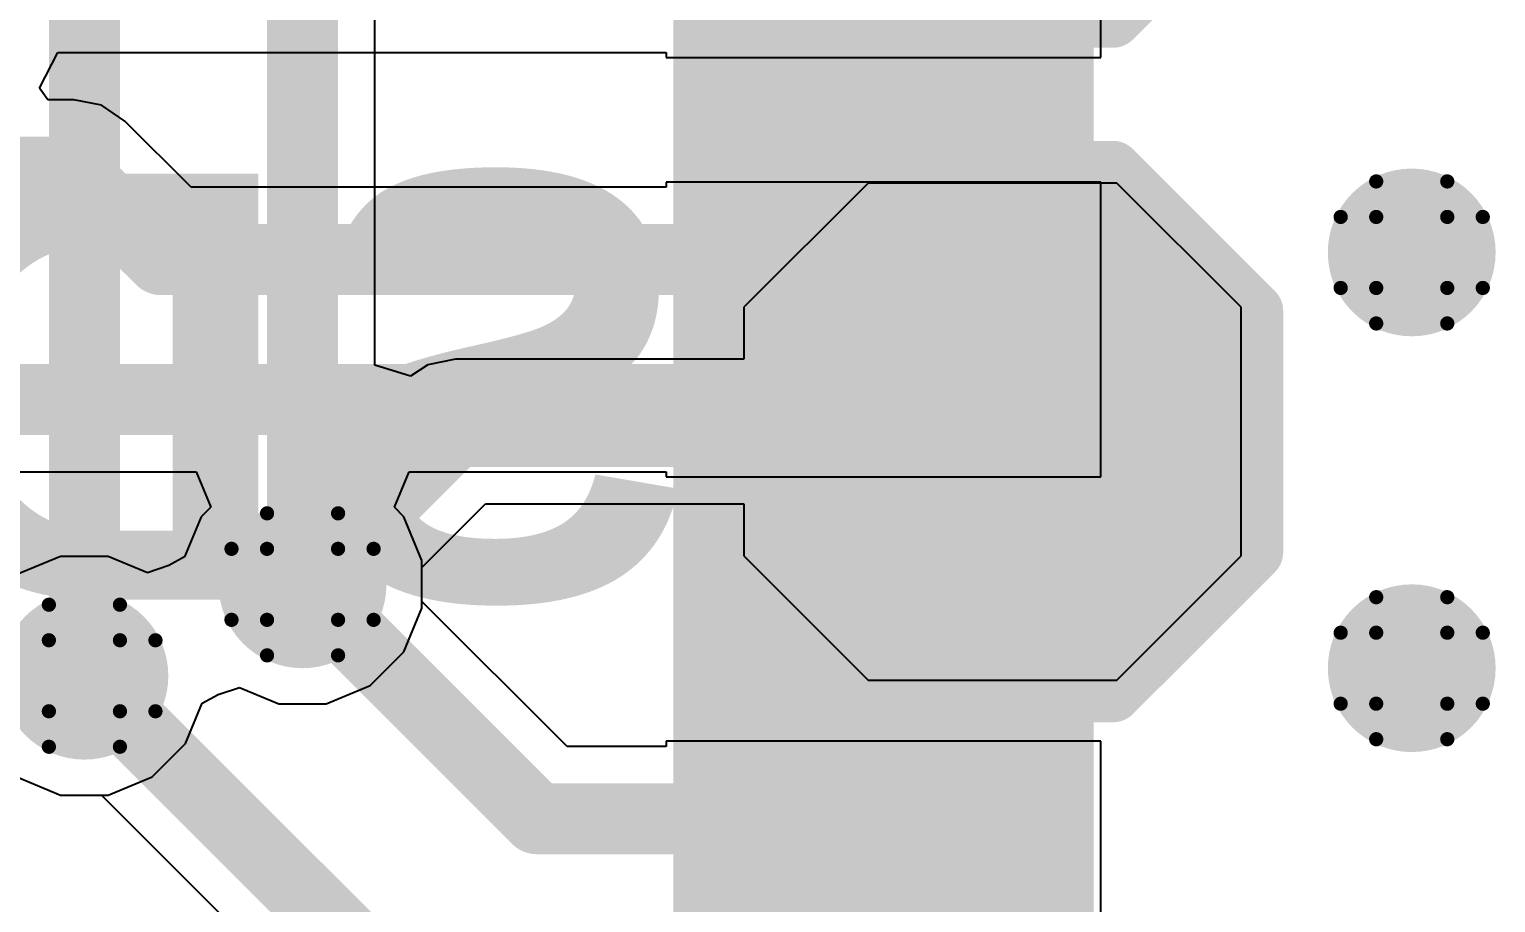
# Model space of a CAD drawing. Header units: inches. Extents: x -25 to 271, y -41 to 15.
# Drawn here: x -19.37 to -14.13, y -16.81 to -13.69 of the extents above; entities that cross this region are included whole.
import ezdxf

# ---------------------------------------------------------------- set-up
doc = ezdxf.new("R2010")
doc.units = ezdxf.units.IN
for name, color, linetype in [('Bottom Layer', 5, 'Continuous'), ('Bottom Overlay', 54, 'Continuous'), ('Bottom Paste', 16, 'Continuous'), ('Bottom Solder', 6, 'Continuous'), ('Drill Drawing', 1, 'Continuous'), ('Top Layer', 1, 'Continuous'), ('Top Solder', 216, 'Continuous'), ('Via Holes', 16, 'Continuous')]:
    doc.layers.add(name, color=color, linetype=linetype)
doc.styles.add('Arial_Bold', font='', dxfattribs={"height": 0.2})
doc.styles.get('Arial_Bold').set_extended_font_data('Arial', bold=True)

# ---------------------------------------------------------------- blocks, each defined once
blk = doc.blocks.new('FH12_30S_0_5SH_55__12')
at = {"layer": 'Top Layer'}
for points in [[(-1.9, 0.975), (-1.9, 2.275), (-1.6, 2.275), (-1.6, 0.975)], [(-1.4, 0.975), (-1.4, 2.275), (-1.1, 2.275), (-1.1, 0.975)], [(-0.9, 0.975), (-0.9, 2.275), (-0.6, 2.275), (-0.6, 0.975)], [(-0.4, 0.975), (-0.4, 2.275), (-0.1, 2.275), (-0.1, 0.975)], [(0.1, 0.975), (0.1, 2.275), (0.4, 2.275), (0.4, 0.975)], [(0.6, 0.975), (0.6, 2.275), (0.9, 2.275), (0.9, 0.975)]]:
    blk.add_hatch(color=1, dxfattribs=at).paths.add_polyline_path(points)
at = {"layer": 'Top Solder'}
for points in [[(-2.5016, 0.8734), (-2.5016, 2.3766), (-1.9984, 2.3766), (-1.9984, 0.8734)], [(-2.0016, 0.8734), (-2.0016, 2.3766), (-1.4984, 2.3766), (-1.4984, 0.8734)], [(-1.5016, 0.8734), (-1.5016, 2.3766), (-0.9984, 2.3766), (-0.9984, 0.8734)], [(-1.0016, 0.8734), (-1.0016, 2.3766), (-0.4984, 2.3766), (-0.4984, 0.8734)], [(-0.5016, 0.8734), (-0.5016, 2.3766), (0.0016, 2.3766), (0.0016, 0.8734)], [(-0.0016, 0.8734), (-0.0016, 2.3766), (0.5016, 2.3766), (0.5016, 0.8734)], [(0.4984, 0.8734), (0.4984, 2.3766), (1.0016, 2.3766), (1.0016, 0.8734)], [(0.9984, 0.8734), (0.9984, 2.3766), (1.5016, 2.3766), (1.5016, 0.8734)]]:
    blk.add_hatch(color=216, dxfattribs=at).paths.add_polyline_path(points)
blk = doc.blocks.new('TEST_POINT_B_93')
at = {"layer": 'Bottom Layer'}
blk.add_hatch(color=5, dxfattribs=at).paths.add_polyline_path([(0.381, 0.762), (-0.381, 0.762), (-0.762, 0.381), (-0.762, -0.381), (-0.381, -0.762), (0.381, -0.762), (0.762, -0.381), (0.762, 0.381)])
at = {"layer": 'Bottom Paste'}
blk.add_hatch(color=16, dxfattribs=at).paths.add_polyline_path([(0.381, 0.762), (-0.381, 0.762), (-0.762, 0.381), (-0.762, -0.381), (-0.381, -0.762), (0.381, -0.762), (0.762, -0.381), (0.762, 0.381)])
at = {"layer": 'Bottom Solder'}
blk.add_hatch(color=6, dxfattribs=at).paths.add_polyline_path([(0.4318, 0.8636), (-0.4318, 0.8636), (-0.8636, 0.4318), (-0.8636, -0.4318), (-0.4318, -0.8636), (0.4318, -0.8636), (0.8636, -0.4318), (0.8636, 0.4318)])
at = {"layer": 'Bottom Overlay'}
for points in [[(-0.9398, 0.4318, 0.2, 0.2, 0), (-0.4318, 0.9398, 0.2, 0.2, 0)], [(0.4318, 0.9398, 0.2, 0.2, 0), (-0.4318, 0.9398, 0.2, 0.2, 0)], [(0.9398, 0.4318, 0.2, 0.2, 0), (0.4318, 0.9398, 0.2, 0.2, 0)], [(-0.9398, -0.4318, 0.2, 0.2, 0), (-0.9398, 0.4318, 0.2, 0.2, 0)], [(0.9398, -0.4318, 0.2, 0.2, 0), (0.9398, 0.4318, 0.2, 0.2, 0)], [(-0.4318, -0.9398, 0.2, 0.2, 0), (-0.9398, -0.4318, 0.2, 0.2, 0)], [(0.4318, -0.9398, 0.2, 0.2, 0), (0.9398, -0.4318, 0.2, 0.2, 0)], [(0.4318, -0.9398, 0.2, 0.2, 0), (-0.4318, -0.9398, 0.2, 0.2, 0)]]:
    blk.add_lwpolyline(points, format="xyseb", dxfattribs=at)
for points in [[(-0.4818, 0.9398, 0.1, 0.1, 1), (-0.3818, 0.9398, 0.1, 0.1, 1)], [(-0.4818, 0.9398, 0.1, 0.1, 1), (-0.3818, 0.9398, 0.1, 0.1, 1)], [(0.3818, 0.9398, 0.1, 0.1, 1), (0.4818, 0.9398, 0.1, 0.1, 1)], [(0.3818, 0.9398, 0.1, 0.1, 1), (0.4818, 0.9398, 0.1, 0.1, 1)], [(-0.9898, 0.4318, 0.1, 0.1, 1), (-0.8898, 0.4318, 0.1, 0.1, 1)], [(-0.9898, 0.4318, 0.1, 0.1, 1), (-0.8898, 0.4318, 0.1, 0.1, 1)], [(0.8898, 0.4318, 0.1, 0.1, 1), (0.9898, 0.4318, 0.1, 0.1, 1)], [(0.8898, 0.4318, 0.1, 0.1, 1), (0.9898, 0.4318, 0.1, 0.1, 1)], [(-0.9898, -0.4318, 0.1, 0.1, 1), (-0.8898, -0.4318, 0.1, 0.1, 1)], [(-0.9898, -0.4318, 0.1, 0.1, 1), (-0.8898, -0.4318, 0.1, 0.1, 1)], [(0.8898, -0.4318, 0.1, 0.1, 1), (0.9898, -0.4318, 0.1, 0.1, 1)], [(0.8898, -0.4318, 0.1, 0.1, 1), (0.9898, -0.4318, 0.1, 0.1, 1)], [(-0.4818, -0.9398, 0.1, 0.1, 1), (-0.3818, -0.9398, 0.1, 0.1, 1)], [(-0.4818, -0.9398, 0.1, 0.1, 1), (-0.3818, -0.9398, 0.1, 0.1, 1)], [(0.3818, -0.9398, 0.1, 0.1, 1), (0.4818, -0.9398, 0.1, 0.1, 1)], [(0.3818, -0.9398, 0.1, 0.1, 1), (0.4818, -0.9398, 0.1, 0.1, 1)]]:
    blk.add_lwpolyline(points, format="xyseb", close=True, dxfattribs=at)
blk = doc.blocks.new('TEST_POINT_B_94')
at = {"layer": 'Bottom Layer'}
blk.add_hatch(color=5, dxfattribs=at).paths.add_polyline_path([(0.381, 0.762), (-0.381, 0.762), (-0.762, 0.381), (-0.762, -0.381), (-0.381, -0.762), (0.381, -0.762), (0.762, -0.381), (0.762, 0.381)])
at = {"layer": 'Bottom Paste'}
blk.add_hatch(color=16, dxfattribs=at).paths.add_polyline_path([(0.381, 0.762), (-0.381, 0.762), (-0.762, 0.381), (-0.762, -0.381), (-0.381, -0.762), (0.381, -0.762), (0.762, -0.381), (0.762, 0.381)])
at = {"layer": 'Bottom Solder'}
blk.add_hatch(color=6, dxfattribs=at).paths.add_polyline_path([(0.4318, 0.8636), (-0.4318, 0.8636), (-0.8636, 0.4318), (-0.8636, -0.4318), (-0.4318, -0.8636), (0.4318, -0.8636), (0.8636, -0.4318), (0.8636, 0.4318)])
at = {"layer": 'Bottom Overlay'}
for points in [[(-0.9398, 0.4318, 0.2, 0.2, 0), (-0.4318, 0.9398, 0.2, 0.2, 0)], [(0.4318, 0.9398, 0.2, 0.2, 0), (-0.4318, 0.9398, 0.2, 0.2, 0)], [(0.9398, 0.4318, 0.2, 0.2, 0), (0.4318, 0.9398, 0.2, 0.2, 0)], [(-0.9398, -0.4318, 0.2, 0.2, 0), (-0.9398, 0.4318, 0.2, 0.2, 0)], [(0.9398, -0.4318, 0.2, 0.2, 0), (0.9398, 0.4318, 0.2, 0.2, 0)], [(-0.4318, -0.9398, 0.2, 0.2, 0), (-0.9398, -0.4318, 0.2, 0.2, 0)], [(0.4318, -0.9398, 0.2, 0.2, 0), (0.9398, -0.4318, 0.2, 0.2, 0)], [(0.4318, -0.9398, 0.2, 0.2, 0), (-0.4318, -0.9398, 0.2, 0.2, 0)]]:
    blk.add_lwpolyline(points, format="xyseb", dxfattribs=at)
for points in [[(-0.4818, 0.9398, 0.1, 0.1, 1), (-0.3818, 0.9398, 0.1, 0.1, 1)], [(-0.4818, 0.9398, 0.1, 0.1, 1), (-0.3818, 0.9398, 0.1, 0.1, 1)], [(0.3818, 0.9398, 0.1, 0.1, 1), (0.4818, 0.9398, 0.1, 0.1, 1)], [(0.3818, 0.9398, 0.1, 0.1, 1), (0.4818, 0.9398, 0.1, 0.1, 1)], [(-0.9898, 0.4318, 0.1, 0.1, 1), (-0.8898, 0.4318, 0.1, 0.1, 1)], [(-0.9898, 0.4318, 0.1, 0.1, 1), (-0.8898, 0.4318, 0.1, 0.1, 1)], [(0.8898, 0.4318, 0.1, 0.1, 1), (0.9898, 0.4318, 0.1, 0.1, 1)], [(0.8898, 0.4318, 0.1, 0.1, 1), (0.9898, 0.4318, 0.1, 0.1, 1)], [(-0.9898, -0.4318, 0.1, 0.1, 1), (-0.8898, -0.4318, 0.1, 0.1, 1)], [(-0.9898, -0.4318, 0.1, 0.1, 1), (-0.8898, -0.4318, 0.1, 0.1, 1)], [(0.8898, -0.4318, 0.1, 0.1, 1), (0.9898, -0.4318, 0.1, 0.1, 1)], [(0.8898, -0.4318, 0.1, 0.1, 1), (0.9898, -0.4318, 0.1, 0.1, 1)], [(-0.4818, -0.9398, 0.1, 0.1, 1), (-0.3818, -0.9398, 0.1, 0.1, 1)], [(-0.4818, -0.9398, 0.1, 0.1, 1), (-0.3818, -0.9398, 0.1, 0.1, 1)], [(0.3818, -0.9398, 0.1, 0.1, 1), (0.4818, -0.9398, 0.1, 0.1, 1)], [(0.3818, -0.9398, 0.1, 0.1, 1), (0.4818, -0.9398, 0.1, 0.1, 1)]]:
    blk.add_lwpolyline(points, format="xyseb", close=True, dxfattribs=at)

msp = doc.modelspace()

# ---------------------------------------------------------------- hatches: boundary and pattern name
at = {"layer": 'Bottom Layer'}
h = msp.add_hatch(color=5, dxfattribs=at)
edge = h.paths.add_edge_path()
edge.add_arc((-14.4316, -14.4877), 0.3, 0, 360)
h = msp.add_hatch(color=5, dxfattribs=at)
edge = h.paths.add_edge_path()
edge.add_arc((-18.3971, -15.675), 0.3, 0, 360)
h = msp.add_hatch(color=5, dxfattribs=at)
edge = h.paths.add_edge_path()
edge.add_arc((-19.177, -16.002), 0.3, 0, 360)
h = msp.add_hatch(color=5, dxfattribs=at)
edge = h.paths.add_edge_path()
edge.add_arc((-14.4316, -15.975), 0.3, 0, 360)
at = {"layer": 'Top Layer'}
h = msp.add_hatch(color=1, dxfattribs=at)
edge = h.paths.add_edge_path()
edge.add_arc((-14.4316, -14.4877), 0.3, 0, 360)
h = msp.add_hatch(color=1, dxfattribs=at)
edge = h.paths.add_edge_path()
edge.add_arc((-18.3971, -15.675), 0.3, 0, 360)
h = msp.add_hatch(color=1, dxfattribs=at)
edge = h.paths.add_edge_path()
edge.add_arc((-19.177, -16.002), 0.3, 0, 360)
h = msp.add_hatch(color=1, dxfattribs=at)
edge = h.paths.add_edge_path()
edge.add_arc((-14.4316, -15.975), 0.3, 0, 360)
at = {"layer": 'Via Holes'}
h = msp.add_hatch(color=7, dxfattribs=at)
edge = h.paths.add_edge_path()
edge.add_arc((-14.4316, -14.4877), 0.15, 0, 360)
h = msp.add_hatch(color=7, dxfattribs=at)
edge = h.paths.add_edge_path()
edge.add_arc((-18.3971, -15.675), 0.15, 0, 360)
h = msp.add_hatch(color=7, dxfattribs=at)
edge = h.paths.add_edge_path()
edge.add_arc((-14.4316, -15.975), 0.15, 0, 360)
h = msp.add_hatch(color=7, dxfattribs=at)
edge = h.paths.add_edge_path()
edge.add_arc((-19.177, -16.002), 0.15, 0, 360)

# ---------------------------------------------------------------- linework, layer by layer
at = {"layer": 'Bottom Layer'}
for p, q in [((-18.1381, -14.8905), (-18.1381, -13.2549)), ((-16.3754, -14.2395), (-16.8199, -14.684)), ((-15.4864, -14.2395), (-16.3754, -14.2395)), ((-15.0419, -14.684), (-15.4864, -14.2395)), ((-16.8199, -14.684), (-16.8199, -14.8695)), ((-15.0419, -15.573), (-15.0419, -14.684)), ((-17.8505, -14.8695), (-17.9497, -14.8892)), ((-16.8199, -14.8695), (-17.8505, -14.8695)), ((-18.0111, -14.9303), (-18.1381, -14.8905)), ((-17.9497, -14.8892), (-18.0111, -14.9303)), ((-17.9701, -15.6143), (-17.7433, -15.3875)), ((-17.7433, -15.3875), (-16.8199, -15.3875)), ((-16.8199, -15.3875), (-16.8199, -15.573)), ((-17.9701, -15.76), (-17.9701, -15.6143)), ((-16.8199, -15.573), (-16.3754, -16.0175)), ((-15.4864, -16.0175), (-15.0419, -15.573)), ((-18.0351, -15.9169), (-17.9701, -15.76)), ((-18.1552, -16.037), (-18.0351, -15.9169)), ((-18.3122, -16.102), (-18.1552, -16.037)), ((-16.3754, -16.0175), (-15.4864, -16.0175)), ((-18.7555, -16.1001), (-18.699, -16.0696)), ((-18.699, -16.0696), (-18.623, -16.0437)), ((-18.623, -16.0437), (-18.482, -16.102)), ((-18.815, -16.2439), (-18.7555, -16.1001)), ((-18.482, -16.102), (-18.3122, -16.102)), ((-18.9351, -16.364), (-18.815, -16.2439)), ((-19.4189, -16.364), (-19.2619, -16.429)), ((-19.0921, -16.429), (-18.9351, -16.364)), ((-19.2619, -16.429), (-19.0921, -16.429))]:
    msp.add_line(p, q, dxfattribs=at)
for points in [[(-19.177, -16.002, 0.254, 0.254, 0), (-19.177, -12.9064, 0.254, 0.254, 0)], [(-18.3971, -15.675, 0.254, 0.254, 0), (-18.3971, -12.91, 0.254, 0.254, 0)], [(-18.3971, -15.675, 0.254, 0.254, 0), (-17.8505, -15.1285, 0.254, 0.254, 0)], [(-17.8505, -15.1285, 0.254, 0.254, 0), (-15.9309, -15.1285, 0.254, 0.254, 0)]]:
    msp.add_lwpolyline(points, format="xyseb", dxfattribs=at)
for points in [[(-17.914, -15.1285, 0.127, 0.127, 1), (-17.787, -15.1285, 0.127, 0.127, 1)], [(-17.914, -15.1285, 0.127, 0.127, 1), (-17.787, -15.1285, 0.127, 0.127, 1)], [(-15.9944, -15.1285, 0.127, 0.127, 1), (-15.8674, -15.1285, 0.127, 0.127, 1)], [(-18.4606, -15.675, 0.127, 0.127, 1), (-18.3336, -15.675, 0.127, 0.127, 1)], [(-18.4606, -15.675, 0.127, 0.127, 1), (-18.3336, -15.675, 0.127, 0.127, 1)], [(-19.2405, -16.002, 0.127, 0.127, 1), (-19.1135, -16.002, 0.127, 0.127, 1)]]:
    msp.add_lwpolyline(points, format="xyseb", close=True, dxfattribs=at)
at = {"layer": 'Drill Drawing'}
for points in [[(-14.5586, -14.3607, 0.0508, 0.0508, 0), (-14.5586, -14.2337, 0.0508, 0.0508, 0)], [(-14.5586, -14.2337, 0.0508, 0.0508, 0), (-14.3046, -14.2337, 0.0508, 0.0508, 0)], [(-14.3046, -14.3607, 0.0508, 0.0508, 0), (-14.3046, -14.2337, 0.0508, 0.0508, 0)], [(-14.6856, -14.6147, 0.0508, 0.0508, 0), (-14.6856, -14.3607, 0.0508, 0.0508, 0)], [(-14.6856, -14.3607, 0.0508, 0.0508, 0), (-14.5586, -14.3607, 0.0508, 0.0508, 0)], [(-14.3046, -14.3607, 0.0508, 0.0508, 0), (-14.1776, -14.3607, 0.0508, 0.0508, 0)], [(-14.1776, -14.6147, 0.0508, 0.0508, 0), (-14.1776, -14.3607, 0.0508, 0.0508, 0)], [(-14.6856, -14.6147, 0.0508, 0.0508, 0), (-14.5586, -14.6147, 0.0508, 0.0508, 0)], [(-14.5586, -14.7417, 0.0508, 0.0508, 0), (-14.5586, -14.6147, 0.0508, 0.0508, 0)], [(-14.3046, -14.6147, 0.0508, 0.0508, 0), (-14.1776, -14.6147, 0.0508, 0.0508, 0)], [(-14.3046, -14.7417, 0.0508, 0.0508, 0), (-14.3046, -14.6147, 0.0508, 0.0508, 0)], [(-14.5586, -14.7417, 0.0508, 0.0508, 0), (-14.3046, -14.7417, 0.0508, 0.0508, 0)], [(-18.5241, -15.548, 0.0508, 0.0508, 0), (-18.5241, -15.421, 0.0508, 0.0508, 0)], [(-18.5241, -15.421, 0.0508, 0.0508, 0), (-18.2701, -15.421, 0.0508, 0.0508, 0)], [(-18.2701, -15.548, 0.0508, 0.0508, 0), (-18.2701, -15.421, 0.0508, 0.0508, 0)], [(-18.6511, -15.802, 0.0508, 0.0508, 0), (-18.6511, -15.548, 0.0508, 0.0508, 0)], [(-18.6511, -15.548, 0.0508, 0.0508, 0), (-18.5241, -15.548, 0.0508, 0.0508, 0)], [(-18.2701, -15.548, 0.0508, 0.0508, 0), (-18.1431, -15.548, 0.0508, 0.0508, 0)], [(-18.1431, -15.802, 0.0508, 0.0508, 0), (-18.1431, -15.548, 0.0508, 0.0508, 0)], [(-19.304, -15.875, 0.0508, 0.0508, 0), (-19.304, -15.748, 0.0508, 0.0508, 0)], [(-19.304, -15.748, 0.0508, 0.0508, 0), (-19.05, -15.748, 0.0508, 0.0508, 0)], [(-19.05, -15.875, 0.0508, 0.0508, 0), (-19.05, -15.748, 0.0508, 0.0508, 0)], [(-14.5586, -15.848, 0.0508, 0.0508, 0), (-14.5586, -15.721, 0.0508, 0.0508, 0)], [(-14.5586, -15.721, 0.0508, 0.0508, 0), (-14.3046, -15.721, 0.0508, 0.0508, 0)], [(-14.3046, -15.848, 0.0508, 0.0508, 0), (-14.3046, -15.721, 0.0508, 0.0508, 0)], [(-18.6511, -15.802, 0.0508, 0.0508, 0), (-18.5241, -15.802, 0.0508, 0.0508, 0)], [(-18.5241, -15.929, 0.0508, 0.0508, 0), (-18.5241, -15.802, 0.0508, 0.0508, 0)], [(-18.2701, -15.802, 0.0508, 0.0508, 0), (-18.1431, -15.802, 0.0508, 0.0508, 0)], [(-18.2701, -15.929, 0.0508, 0.0508, 0), (-18.2701, -15.802, 0.0508, 0.0508, 0)], [(-14.6856, -16.102, 0.0508, 0.0508, 0), (-14.6856, -15.848, 0.0508, 0.0508, 0)], [(-14.6856, -15.848, 0.0508, 0.0508, 0), (-14.5586, -15.848, 0.0508, 0.0508, 0)], [(-14.3046, -15.848, 0.0508, 0.0508, 0), (-14.1776, -15.848, 0.0508, 0.0508, 0)], [(-14.1776, -16.102, 0.0508, 0.0508, 0), (-14.1776, -15.848, 0.0508, 0.0508, 0)], [(-19.431, -15.875, 0.0508, 0.0508, 0), (-19.304, -15.875, 0.0508, 0.0508, 0)], [(-19.05, -15.875, 0.0508, 0.0508, 0), (-18.923, -15.875, 0.0508, 0.0508, 0)], [(-18.923, -16.129, 0.0508, 0.0508, 0), (-18.923, -15.875, 0.0508, 0.0508, 0)], [(-18.5241, -15.929, 0.0508, 0.0508, 0), (-18.2701, -15.929, 0.0508, 0.0508, 0)], [(-14.6856, -16.102, 0.0508, 0.0508, 0), (-14.5586, -16.102, 0.0508, 0.0508, 0)], [(-14.5586, -16.229, 0.0508, 0.0508, 0), (-14.5586, -16.102, 0.0508, 0.0508, 0)], [(-14.3046, -16.102, 0.0508, 0.0508, 0), (-14.1776, -16.102, 0.0508, 0.0508, 0)], [(-14.3046, -16.229, 0.0508, 0.0508, 0), (-14.3046, -16.102, 0.0508, 0.0508, 0)], [(-19.431, -16.129, 0.0508, 0.0508, 0), (-19.304, -16.129, 0.0508, 0.0508, 0)], [(-19.304, -16.256, 0.0508, 0.0508, 0), (-19.304, -16.129, 0.0508, 0.0508, 0)], [(-19.05, -16.129, 0.0508, 0.0508, 0), (-18.923, -16.129, 0.0508, 0.0508, 0)], [(-19.05, -16.256, 0.0508, 0.0508, 0), (-19.05, -16.129, 0.0508, 0.0508, 0)], [(-19.304, -16.256, 0.0508, 0.0508, 0), (-19.05, -16.256, 0.0508, 0.0508, 0)], [(-14.5586, -16.229, 0.0508, 0.0508, 0), (-14.3046, -16.229, 0.0508, 0.0508, 0)]]:
    msp.add_lwpolyline(points, format="xyseb", dxfattribs=at)
for points in [[(-14.5713, -14.2337, 0.0254, 0.0254, 1), (-14.5459, -14.2337, 0.0254, 0.0254, 1)], [(-14.5713, -14.2337, 0.0254, 0.0254, 1), (-14.5459, -14.2337, 0.0254, 0.0254, 1)], [(-14.3173, -14.2337, 0.0254, 0.0254, 1), (-14.2919, -14.2337, 0.0254, 0.0254, 1)], [(-14.3173, -14.2337, 0.0254, 0.0254, 1), (-14.2919, -14.2337, 0.0254, 0.0254, 1)], [(-14.6983, -14.3607, 0.0254, 0.0254, 1), (-14.6729, -14.3607, 0.0254, 0.0254, 1)], [(-14.6983, -14.3607, 0.0254, 0.0254, 1), (-14.6729, -14.3607, 0.0254, 0.0254, 1)], [(-14.5713, -14.3607, 0.0254, 0.0254, 1), (-14.5459, -14.3607, 0.0254, 0.0254, 1)], [(-14.5713, -14.3607, 0.0254, 0.0254, 1), (-14.5459, -14.3607, 0.0254, 0.0254, 1)], [(-14.3173, -14.3607, 0.0254, 0.0254, 1), (-14.2919, -14.3607, 0.0254, 0.0254, 1)], [(-14.3173, -14.3607, 0.0254, 0.0254, 1), (-14.2919, -14.3607, 0.0254, 0.0254, 1)], [(-14.1903, -14.3607, 0.0254, 0.0254, 1), (-14.1649, -14.3607, 0.0254, 0.0254, 1)], [(-14.1903, -14.3607, 0.0254, 0.0254, 1), (-14.1649, -14.3607, 0.0254, 0.0254, 1)], [(-14.6983, -14.6147, 0.0254, 0.0254, 1), (-14.6729, -14.6147, 0.0254, 0.0254, 1)], [(-14.6983, -14.6147, 0.0254, 0.0254, 1), (-14.6729, -14.6147, 0.0254, 0.0254, 1)], [(-14.5713, -14.6147, 0.0254, 0.0254, 1), (-14.5459, -14.6147, 0.0254, 0.0254, 1)], [(-14.5713, -14.6147, 0.0254, 0.0254, 1), (-14.5459, -14.6147, 0.0254, 0.0254, 1)], [(-14.3173, -14.6147, 0.0254, 0.0254, 1), (-14.2919, -14.6147, 0.0254, 0.0254, 1)], [(-14.3173, -14.6147, 0.0254, 0.0254, 1), (-14.2919, -14.6147, 0.0254, 0.0254, 1)], [(-14.1903, -14.6147, 0.0254, 0.0254, 1), (-14.1649, -14.6147, 0.0254, 0.0254, 1)], [(-14.1903, -14.6147, 0.0254, 0.0254, 1), (-14.1649, -14.6147, 0.0254, 0.0254, 1)], [(-14.5713, -14.7417, 0.0254, 0.0254, 1), (-14.5459, -14.7417, 0.0254, 0.0254, 1)], [(-14.5713, -14.7417, 0.0254, 0.0254, 1), (-14.5459, -14.7417, 0.0254, 0.0254, 1)], [(-14.3173, -14.7417, 0.0254, 0.0254, 1), (-14.2919, -14.7417, 0.0254, 0.0254, 1)], [(-14.3173, -14.7417, 0.0254, 0.0254, 1), (-14.2919, -14.7417, 0.0254, 0.0254, 1)], [(-18.5368, -15.421, 0.0254, 0.0254, 1), (-18.5114, -15.421, 0.0254, 0.0254, 1)], [(-18.5368, -15.421, 0.0254, 0.0254, 1), (-18.5114, -15.421, 0.0254, 0.0254, 1)], [(-18.2828, -15.421, 0.0254, 0.0254, 1), (-18.2574, -15.421, 0.0254, 0.0254, 1)], [(-18.2828, -15.421, 0.0254, 0.0254, 1), (-18.2574, -15.421, 0.0254, 0.0254, 1)], [(-18.6638, -15.548, 0.0254, 0.0254, 1), (-18.6384, -15.548, 0.0254, 0.0254, 1)], [(-18.6638, -15.548, 0.0254, 0.0254, 1), (-18.6384, -15.548, 0.0254, 0.0254, 1)], [(-18.5368, -15.548, 0.0254, 0.0254, 1), (-18.5114, -15.548, 0.0254, 0.0254, 1)], [(-18.5368, -15.548, 0.0254, 0.0254, 1), (-18.5114, -15.548, 0.0254, 0.0254, 1)], [(-18.2828, -15.548, 0.0254, 0.0254, 1), (-18.2574, -15.548, 0.0254, 0.0254, 1)], [(-18.2828, -15.548, 0.0254, 0.0254, 1), (-18.2574, -15.548, 0.0254, 0.0254, 1)], [(-18.1558, -15.548, 0.0254, 0.0254, 1), (-18.1304, -15.548, 0.0254, 0.0254, 1)], [(-18.1558, -15.548, 0.0254, 0.0254, 1), (-18.1304, -15.548, 0.0254, 0.0254, 1)], [(-19.3167, -15.748, 0.0254, 0.0254, 1), (-19.2913, -15.748, 0.0254, 0.0254, 1)], [(-19.3167, -15.748, 0.0254, 0.0254, 1), (-19.2913, -15.748, 0.0254, 0.0254, 1)], [(-19.0627, -15.748, 0.0254, 0.0254, 1), (-19.0373, -15.748, 0.0254, 0.0254, 1)], [(-19.0627, -15.748, 0.0254, 0.0254, 1), (-19.0373, -15.748, 0.0254, 0.0254, 1)], [(-14.5713, -15.721, 0.0254, 0.0254, 1), (-14.5459, -15.721, 0.0254, 0.0254, 1)], [(-14.5713, -15.721, 0.0254, 0.0254, 1), (-14.5459, -15.721, 0.0254, 0.0254, 1)], [(-14.3173, -15.721, 0.0254, 0.0254, 1), (-14.2919, -15.721, 0.0254, 0.0254, 1)], [(-14.3173, -15.721, 0.0254, 0.0254, 1), (-14.2919, -15.721, 0.0254, 0.0254, 1)], [(-18.6638, -15.802, 0.0254, 0.0254, 1), (-18.6384, -15.802, 0.0254, 0.0254, 1)], [(-18.6638, -15.802, 0.0254, 0.0254, 1), (-18.6384, -15.802, 0.0254, 0.0254, 1)], [(-18.5368, -15.802, 0.0254, 0.0254, 1), (-18.5114, -15.802, 0.0254, 0.0254, 1)], [(-18.5368, -15.802, 0.0254, 0.0254, 1), (-18.5114, -15.802, 0.0254, 0.0254, 1)], [(-18.2828, -15.802, 0.0254, 0.0254, 1), (-18.2574, -15.802, 0.0254, 0.0254, 1)], [(-18.2828, -15.802, 0.0254, 0.0254, 1), (-18.2574, -15.802, 0.0254, 0.0254, 1)], [(-18.1558, -15.802, 0.0254, 0.0254, 1), (-18.1304, -15.802, 0.0254, 0.0254, 1)], [(-18.1558, -15.802, 0.0254, 0.0254, 1), (-18.1304, -15.802, 0.0254, 0.0254, 1)], [(-14.6983, -15.848, 0.0254, 0.0254, 1), (-14.6729, -15.848, 0.0254, 0.0254, 1)], [(-14.6983, -15.848, 0.0254, 0.0254, 1), (-14.6729, -15.848, 0.0254, 0.0254, 1)], [(-14.5713, -15.848, 0.0254, 0.0254, 1), (-14.5459, -15.848, 0.0254, 0.0254, 1)], [(-14.5713, -15.848, 0.0254, 0.0254, 1), (-14.5459, -15.848, 0.0254, 0.0254, 1)], [(-14.3173, -15.848, 0.0254, 0.0254, 1), (-14.2919, -15.848, 0.0254, 0.0254, 1)], [(-14.3173, -15.848, 0.0254, 0.0254, 1), (-14.2919, -15.848, 0.0254, 0.0254, 1)], [(-14.1903, -15.848, 0.0254, 0.0254, 1), (-14.1649, -15.848, 0.0254, 0.0254, 1)], [(-14.1903, -15.848, 0.0254, 0.0254, 1), (-14.1649, -15.848, 0.0254, 0.0254, 1)], [(-19.3167, -15.875, 0.0254, 0.0254, 1), (-19.2913, -15.875, 0.0254, 0.0254, 1)], [(-19.3167, -15.875, 0.0254, 0.0254, 1), (-19.2913, -15.875, 0.0254, 0.0254, 1)], [(-19.0627, -15.875, 0.0254, 0.0254, 1), (-19.0373, -15.875, 0.0254, 0.0254, 1)], [(-19.0627, -15.875, 0.0254, 0.0254, 1), (-19.0373, -15.875, 0.0254, 0.0254, 1)], [(-18.9357, -15.875, 0.0254, 0.0254, 1), (-18.9103, -15.875, 0.0254, 0.0254, 1)], [(-18.9357, -15.875, 0.0254, 0.0254, 1), (-18.9103, -15.875, 0.0254, 0.0254, 1)], [(-18.5368, -15.929, 0.0254, 0.0254, 1), (-18.5114, -15.929, 0.0254, 0.0254, 1)], [(-18.5368, -15.929, 0.0254, 0.0254, 1), (-18.5114, -15.929, 0.0254, 0.0254, 1)], [(-18.2828, -15.929, 0.0254, 0.0254, 1), (-18.2574, -15.929, 0.0254, 0.0254, 1)], [(-18.2828, -15.929, 0.0254, 0.0254, 1), (-18.2574, -15.929, 0.0254, 0.0254, 1)], [(-14.6983, -16.102, 0.0254, 0.0254, 1), (-14.6729, -16.102, 0.0254, 0.0254, 1)], [(-14.6983, -16.102, 0.0254, 0.0254, 1), (-14.6729, -16.102, 0.0254, 0.0254, 1)], [(-14.5713, -16.102, 0.0254, 0.0254, 1), (-14.5459, -16.102, 0.0254, 0.0254, 1)], [(-14.5713, -16.102, 0.0254, 0.0254, 1), (-14.5459, -16.102, 0.0254, 0.0254, 1)], [(-14.3173, -16.102, 0.0254, 0.0254, 1), (-14.2919, -16.102, 0.0254, 0.0254, 1)], [(-14.3173, -16.102, 0.0254, 0.0254, 1), (-14.2919, -16.102, 0.0254, 0.0254, 1)], [(-14.1903, -16.102, 0.0254, 0.0254, 1), (-14.1649, -16.102, 0.0254, 0.0254, 1)], [(-14.1903, -16.102, 0.0254, 0.0254, 1), (-14.1649, -16.102, 0.0254, 0.0254, 1)], [(-19.3167, -16.129, 0.0254, 0.0254, 1), (-19.2913, -16.129, 0.0254, 0.0254, 1)], [(-19.3167, -16.129, 0.0254, 0.0254, 1), (-19.2913, -16.129, 0.0254, 0.0254, 1)], [(-19.0627, -16.129, 0.0254, 0.0254, 1), (-19.0373, -16.129, 0.0254, 0.0254, 1)], [(-19.0627, -16.129, 0.0254, 0.0254, 1), (-19.0373, -16.129, 0.0254, 0.0254, 1)], [(-18.9357, -16.129, 0.0254, 0.0254, 1), (-18.9103, -16.129, 0.0254, 0.0254, 1)], [(-18.9357, -16.129, 0.0254, 0.0254, 1), (-18.9103, -16.129, 0.0254, 0.0254, 1)], [(-19.3167, -16.256, 0.0254, 0.0254, 1), (-19.2913, -16.256, 0.0254, 0.0254, 1)], [(-19.3167, -16.256, 0.0254, 0.0254, 1), (-19.2913, -16.256, 0.0254, 0.0254, 1)], [(-19.0627, -16.256, 0.0254, 0.0254, 1), (-19.0373, -16.256, 0.0254, 0.0254, 1)], [(-19.0627, -16.256, 0.0254, 0.0254, 1), (-19.0373, -16.256, 0.0254, 0.0254, 1)], [(-14.5713, -16.229, 0.0254, 0.0254, 1), (-14.5459, -16.229, 0.0254, 0.0254, 1)], [(-14.5713, -16.229, 0.0254, 0.0254, 1), (-14.5459, -16.229, 0.0254, 0.0254, 1)], [(-14.3173, -16.229, 0.0254, 0.0254, 1), (-14.2919, -16.229, 0.0254, 0.0254, 1)], [(-14.3173, -16.229, 0.0254, 0.0254, 1), (-14.2919, -16.229, 0.0254, 0.0254, 1)]]:
    msp.add_lwpolyline(points, format="xyseb", close=True, dxfattribs=at)
at = {"layer": 'Top Layer'}
for p, q in [((-15.5431, -13.79), (-15.5431, -13.236)), ((-19.3378, -13.8995), (-19.2716, -13.7725)), ((-19.2716, -13.7725), (-17.0971, -13.7725)), ((-17.0971, -13.7725), (-17.0971, -13.79)), ((-17.0971, -13.79), (-15.5431, -13.79)), ((-19.3083, -13.9417), (-19.3378, -13.8995)), ((-19.2153, -13.9417), (-19.3083, -13.9417)), ((-19.1161, -13.9614), (-19.2153, -13.9417)), ((-19.0321, -14.0175), (-19.1161, -13.9614)), ((-18.7951, -14.2545), (-19.0321, -14.0175)), ((-17.0971, -14.2545), (-18.7951, -14.2545)), ((-15.5431, -14.236), (-17.0971, -14.236)), ((-17.0971, -14.236), (-17.0971, -14.2545)), ((-15.5431, -15.29), (-15.5431, -14.236)), ((-19.6938, -15.2725), (-18.778, -15.2725)), ((-18.778, -15.2725), (-18.7254, -15.3995)), ((-18.0688, -15.3995), (-18.0162, -15.2725)), ((-18.0162, -15.2725), (-17.0971, -15.2725)), ((-17.0971, -15.2725), (-17.0971, -15.29)), ((-17.0971, -15.29), (-15.5431, -15.29)), ((-18.7254, -15.3995), (-18.7591, -15.4332)), ((-18.0351, -15.4332), (-18.0688, -15.3995)), ((-18.7591, -15.4332), (-18.8186, -15.5769)), ((-17.9701, -15.5901), (-18.0351, -15.4332)), ((-19.2619, -15.575), (-19.4189, -15.64)), ((-19.0921, -15.575), (-19.2619, -15.575)), ((-18.9511, -15.6334), (-19.0921, -15.575)), ((-18.8751, -15.6075), (-18.9511, -15.6334)), ((-18.8186, -15.5769), (-18.8751, -15.6075)), ((-17.9701, -15.7358), (-17.9701, -15.5901)), ((-17.4514, -16.2545), (-17.9701, -15.7358)), ((-15.5431, -16.236), (-17.0971, -16.236)), ((-17.0971, -16.236), (-17.0971, -16.2545)), ((-15.5431, -17.29), (-15.5431, -16.236)), ((-17.0971, -16.2545), (-17.4514, -16.2545)), ((-19.4189, -16.364), (-19.2619, -16.429)), ((-19.2619, -16.429), (-19.1162, -16.429)), ((-19.1162, -16.429), (-18.3488, -17.1965))]:
    msp.add_line(p, q, dxfattribs=at)
for points in [[(-19.731, -14.2006, 0.254, 0.254, 0), (-19.2153, -14.2006, 0.254, 0.254, 0)], [(-19.2153, -14.2006, 0.254, 0.254, 0), (-18.9024, -14.5135, 0.254, 0.254, 0)], [(-18.9024, -14.5135, 0.254, 0.254, 0), (-16.4649, -14.5135, 0.254, 0.254, 0)], [(-19.6938, -15.0135, 0.254, 0.254, 0), (-16.4649, -15.0135, 0.254, 0.254, 0)], [(-18.3971, -15.675, 0.254, 0.254, 0), (-17.5587, -16.5135, 0.254, 0.254, 0)], [(-19.177, -16.002, 0.254, 0.254, 0), (-18.1656, -17.0134, 0.254, 0.254, 0)], [(-17.5587, -16.5135, 0.254, 0.254, 0), (-16.3201, -16.5135, 0.254, 0.254, 0)]]:
    msp.add_lwpolyline(points, format="xyseb", dxfattribs=at)
for points in [[(-19.2788, -14.2006, 0.127, 0.127, 1), (-19.1518, -14.2006, 0.127, 0.127, 1)], [(-19.2788, -14.2006, 0.127, 0.127, 1), (-19.1518, -14.2006, 0.127, 0.127, 1)], [(-18.9659, -14.5135, 0.127, 0.127, 1), (-18.8389, -14.5135, 0.127, 0.127, 1)], [(-18.9659, -14.5135, 0.127, 0.127, 1), (-18.8389, -14.5135, 0.127, 0.127, 1)], [(-16.5284, -14.5135, 0.127, 0.127, 1), (-16.4014, -14.5135, 0.127, 0.127, 1)], [(-16.5284, -15.0135, 0.127, 0.127, 1), (-16.4014, -15.0135, 0.127, 0.127, 1)], [(-18.4606, -15.675, 0.127, 0.127, 1), (-18.3336, -15.675, 0.127, 0.127, 1)], [(-19.2405, -16.002, 0.127, 0.127, 1), (-19.1135, -16.002, 0.127, 0.127, 1)], [(-17.6222, -16.5135, 0.127, 0.127, 1), (-17.4952, -16.5135, 0.127, 0.127, 1)], [(-17.6222, -16.5135, 0.127, 0.127, 1), (-17.4952, -16.5135, 0.127, 0.127, 1)], [(-16.3836, -16.5135, 0.127, 0.127, 1), (-16.2566, -16.5135, 0.127, 0.127, 1)]]:
    msp.add_lwpolyline(points, format="xyseb", close=True, dxfattribs=at)

# ---------------------------------------------------------------- block references
at = {"rotation": 270}
for name, p in [('FH12_30S_0_5SH_55__12', (-17.9451, -15.763)), ('TEST_POINT_B_94', (-15.9309, -12.7155)), ('TEST_POINT_B_93', (-15.9309, -15.1285))]:
    msp.add_blockref(name, p, dxfattribs=at)

# ---------------------------------------------------------------- texts
at = {"layer": 'Bottom Overlay', "style": 'Arial_Bold', "text_generation_flag": 2}
msp.add_text('SDA0', height=1.524, rotation=360, dxfattribs=at).set_placement((-16.9926, -15.7297))

doc.saveas('drawing.dxf')
